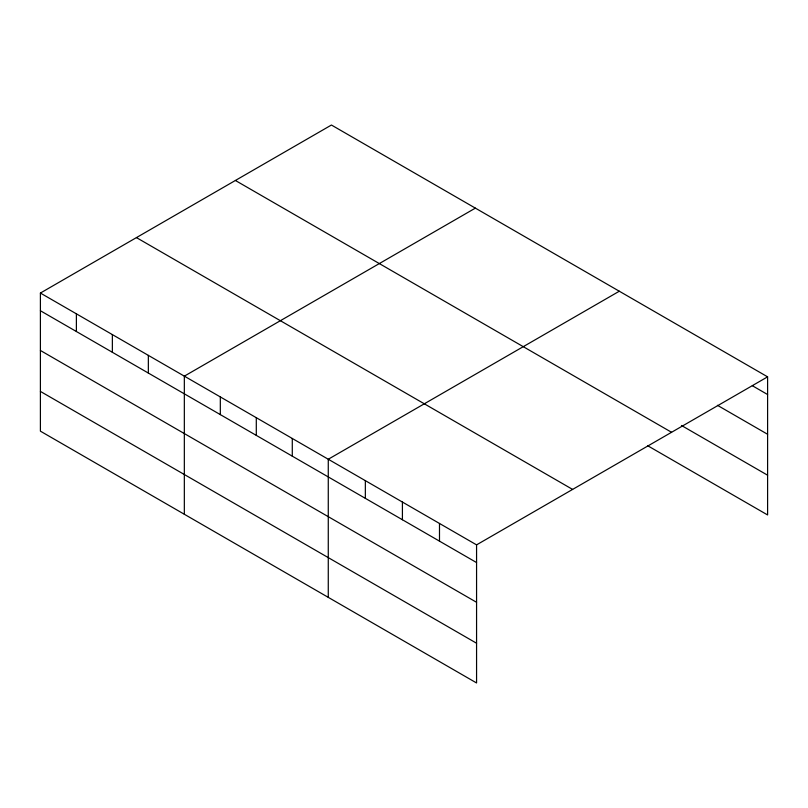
<?xml version="1.0" encoding="UTF-8"?>
<svg xmlns="http://www.w3.org/2000/svg" width="808" height="808" viewBox="0 0 808 808"><rect width="100%" height="100%" fill="white"/><g stroke="black" fill="none" stroke-linecap="round" stroke-linejoin="round"><path stroke-width="1.21" d="M476.569 602.293L476.569 544.865L40.4 293.051L40.4 431.159L476.569 682.972L476.569 602.293L40.4 350.47M647.652 445.703L767.6 514.949L767.6 376.841L331.431 125.028L40.4 293.051M475.367 208.121L184.335 376.154L184.335 514.262M619.302 291.223L328.27 459.247L328.27 597.354M476.569 544.865L767.6 376.841M752.339 385.709L767.6 394.526M717.443 405.303L767.6 434.27M681.457 425.473L767.6 475.205M235.391 180.477L671.559 432.29M136.441 237.602L572.609 489.416M40.4 310.737L476.569 562.55M40.4 391.415L476.569 643.239M439.491 523.463L439.491 541.148M402.414 502.061L402.414 519.746M365.347 480.659L365.347 498.344M292.284 438.481L292.284 456.156M256.298 417.706L256.298 435.381M220.321 396.93L220.321 414.605M148.349 355.379L148.349 373.064M112.362 334.603L112.362 352.288M76.386 313.827L76.386 331.512"/></g></svg>
